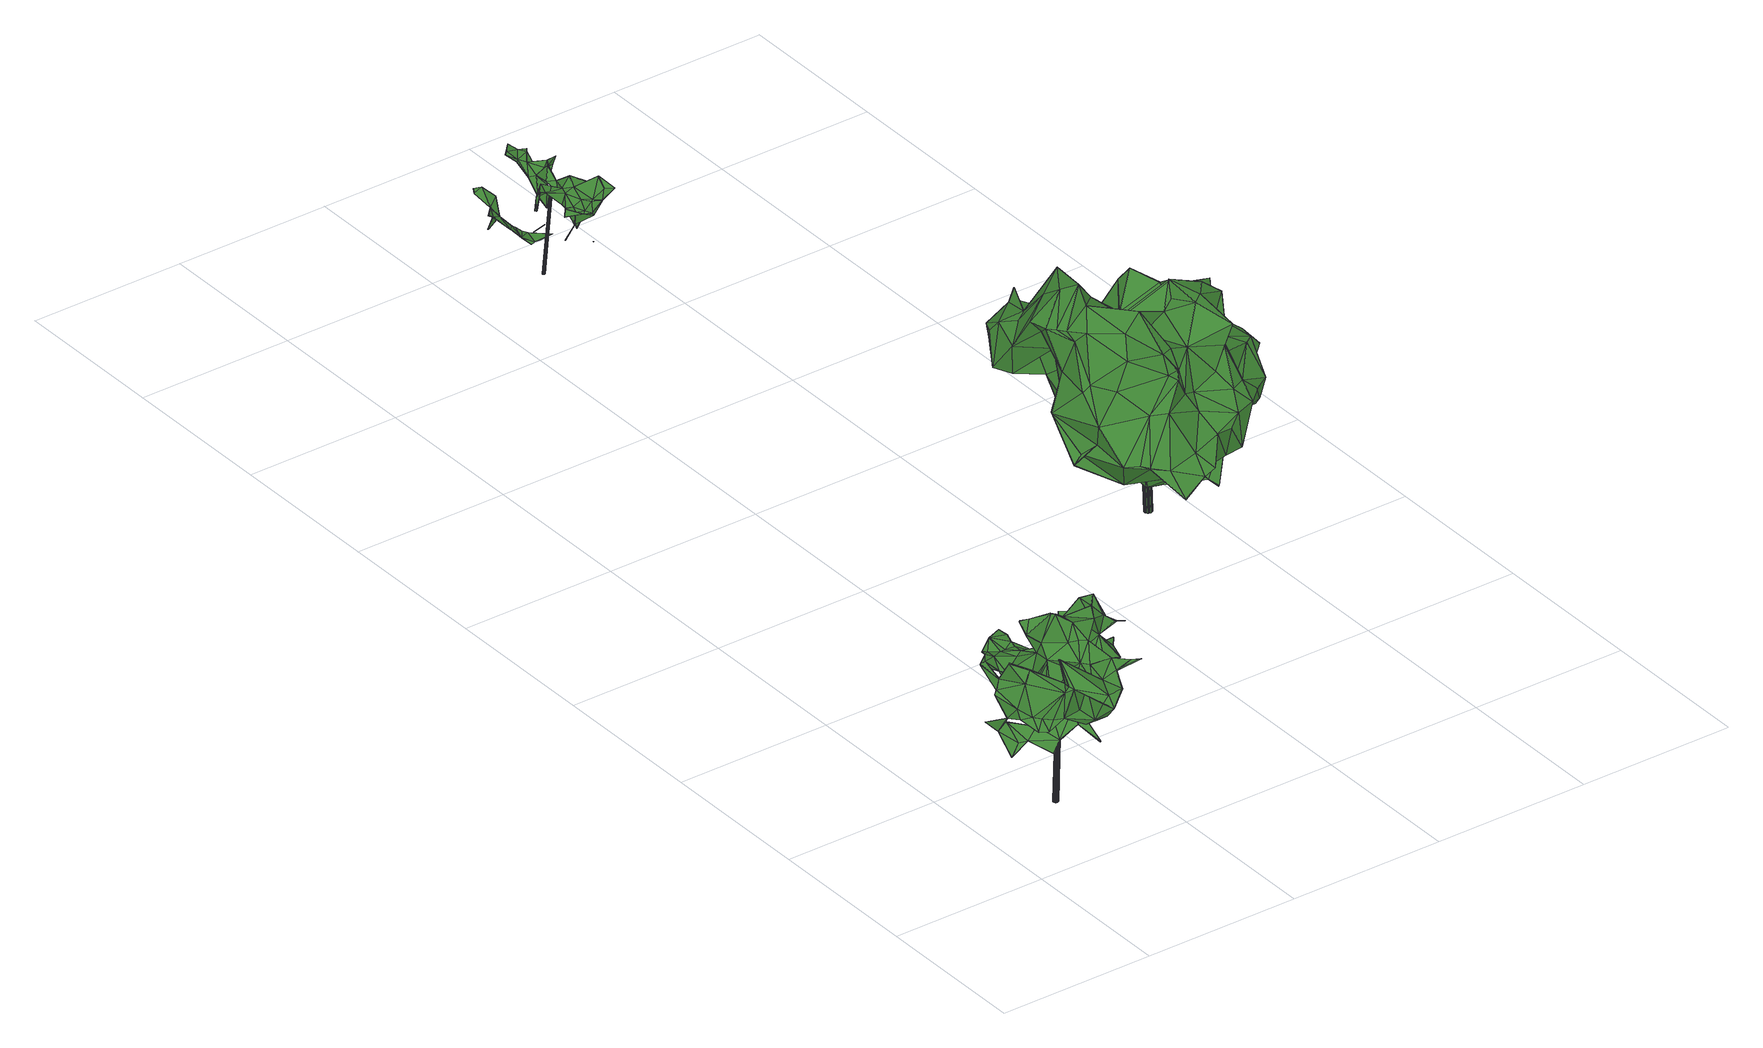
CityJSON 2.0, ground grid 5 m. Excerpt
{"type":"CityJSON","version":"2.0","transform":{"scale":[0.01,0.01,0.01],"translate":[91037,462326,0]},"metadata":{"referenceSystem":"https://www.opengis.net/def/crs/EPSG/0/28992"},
"CityObjects":{
"tree1":{"type":"SolitaryVegetationObject","attributes":{"gtid":288,"crown_width_m":4.58,"crown_median_z":4.76,"trunk_H_m":4.36,"trunk_DBH_m":0.149,"trunk_radius_m":0.0746,"trunk_base_height_m":0.4,"original_gtid":"293"},"geometry":[{"type":"Solid","lod":"3","boundaries":[[[[0,1,2]],[[0,2,3]],[[4,5,6]],[[7,8,9]],[[10,11,12]],[[13,14,4]],[[15,16,17]],[[18,19,20]],[[21,22,23]],[[21,23,24]],[[25,26,24]],[[9,8,27]],[[28,29,30]],[[31,32,4]],[[33,34,35]],[[36,37,38]],[[39,40,41]],[[42,43,44]],[[45,46,21]],[[47,48,49]],[[50,51,52]],[[53,54,55]],[[56,49,57]],[[58,59,60]],[[61,62,63]],[[64,19,65]],[[66,67,68]],[[69,6,70]],[[71,72,33]],[[47,72,71]],[[73,74,2]],[[52,75,50]],[[63,76,61]],[[77,35,78]],[[20,79,80]],[[39,51,50]],[[81,82,83]],[[84,85,86]],[[87,88,36]],[[89,88,87]],[[90,91,92]],[[93,94,95]],[[96,76,63]],[[97,98,99]],[[1,73,2]],[[100,46,101]],[[20,62,79]],[[102,103,104]],[[0,105,106]],[[86,107,108]],[[109,110,111]],[[112,113,78]],[[113,114,78]],[[115,78,114]],[[56,116,117]],[[118,61,119]],[[120,80,121]],[[122,51,41]],[[81,123,124]],[[9,85,125]],[[85,9,126]],[[127,38,37]],[[26,21,24]],[[126,9,124]],[[42,23,43]],[[128,129,69]],[[112,130,113]],[[131,52,51]],[[132,98,55]],[[38,87,36]],[[86,108,93]],[[86,93,84]],[[66,133,7]],[[134,135,123]],[[36,128,37]],[[74,27,136]],[[38,137,87]],[[138,99,132]],[[55,98,97]],[[89,139,39]],[[89,39,50]],[[0,140,81]],[[102,141,142]],[[143,142,141]],[[144,145,146]],[[147,88,148]],[[149,150,151]],[[152,150,149]],[[55,54,153]],[[55,153,132]],[[27,141,136]],[[141,154,136]],[[9,125,7]],[[155,156,157]],[[158,159,160]],[[158,160,161]],[[75,162,158]],[[154,141,124]],[[58,163,56]],[[164,163,58]],[[165,166,167]],[[145,168,169]],[[48,159,170]],[[48,170,155]],[[66,68,133]],[[118,80,79]],[[24,171,25]],[[43,172,173]],[[43,173,58]],[[45,26,174]],[[175,71,176]],[[175,177,71]],[[25,174,26]],[[178,145,179]],[[148,158,161]],[[169,180,179]],[[12,11,15]],[[46,45,174]],[[165,181,182]],[[84,151,85]],[[125,85,151]],[[6,69,31]],[[183,1,106]],[[158,162,184]],[[125,185,7]],[[128,147,129]],[[36,147,128]],[[110,90,186]],[[31,4,6]],[[152,187,150]],[[118,188,61]],[[79,188,118]],[[50,88,89]],[[22,43,23]],[[36,88,147]],[[74,3,2]],[[84,189,190]],[[191,107,192]],[[191,193,107]],[[194,3,154]],[[0,3,194]],[[28,195,44]],[[0,194,196]],[[197,154,109]],[[43,58,60]],[[83,82,126]],[[198,199,17]],[[200,201,202]],[[116,56,163]],[[116,163,164]],[[203,204,202]],[[142,68,205]],[[142,205,102]],[[26,45,21]],[[137,206,139]],[[137,139,87]],[[89,87,139]],[[64,207,208]],[[82,140,192]],[[82,81,140]],[[209,202,201]],[[43,60,44]],[[175,210,177]],[[211,117,116]],[[60,210,28]],[[61,212,119]],[[103,213,187]],[[82,192,86]],[[195,30,60]],[[28,30,195]],[[60,28,44]],[[102,104,75]],[[10,12,214]],[[122,131,51]],[[183,73,1]],[[17,215,198]],[[216,137,217]],[[216,217,53]],[[15,17,12]],[[82,85,126]],[[133,68,146]],[[218,219,220]],[[69,70,215]],[[129,147,221]],[[151,222,125]],[[199,198,223]],[[86,85,82]],[[42,44,195]],[[63,62,19]],[[208,63,19]],[[116,100,224]],[[48,57,49]],[[120,130,225]],[[226,111,135]],[[170,156,155]],[[154,124,109]],[[200,202,204]],[[195,157,42]],[[124,227,228]],[[77,119,225]],[[197,109,111]],[[71,30,229]],[[230,220,219]],[[231,218,220]],[[33,232,233]],[[148,161,32]],[[172,164,173]],[[72,47,234]],[[235,236,237]],[[235,237,103]],[[52,131,139]],[[79,62,188]],[[17,199,12]],[[112,77,130]],[[69,138,128]],[[225,130,77]],[[236,238,92]],[[138,69,239]],[[138,239,15]],[[106,240,183]],[[214,233,10]],[[233,214,34]],[[241,102,205]],[[19,62,20]],[[128,127,37]],[[128,242,127]],[[25,189,174]],[[71,243,244]],[[14,243,71]],[[97,245,91]],[[208,19,64]],[[100,164,246]],[[146,142,144]],[[146,68,142]],[[39,41,51]],[[56,117,247]],[[4,29,5]],[[33,35,71]],[[92,238,187]],[[181,92,187]],[[29,4,30]],[[234,18,225]],[[19,248,65]],[[18,248,19]],[[64,249,207]],[[250,93,191]],[[121,115,114]],[[24,251,171]],[[16,15,239]],[[16,239,69]],[[252,251,24]],[[209,159,184]],[[109,167,52]],[[130,120,114]],[[130,114,113]],[[52,167,166]],[[102,237,141]],[[253,141,237]],[[144,168,145]],[[47,159,48]],[[80,225,20]],[[18,20,225]],[[38,153,54]],[[245,76,91]],[[223,35,199]],[[121,254,115]],[[215,16,69]],[[199,35,34]],[[53,55,97]],[[138,11,99]],[[11,10,99]],[[202,255,203]],[[121,114,120]],[[120,225,80]],[[165,92,181]],[[119,234,225]],[[204,103,219]],[[119,77,118]],[[237,213,103]],[[58,173,164]],[[256,195,59]],[[148,32,147]],[[174,189,46]],[[144,142,143]],[[218,200,219]],[[204,219,200]],[[105,9,27]],[[233,232,10]],[[192,107,86]],[[10,232,245]],[[234,212,72]],[[71,159,47]],[[192,140,196]],[[108,107,95]],[[52,90,109]],[[206,90,139]],[[245,99,10]],[[97,99,245]],[[133,146,8]],[[133,8,7]],[[195,60,59]],[[200,231,201]],[[257,201,231]],[[200,218,231]],[[134,226,135]],[[128,258,242]],[[21,100,246]],[[21,46,100]],[[22,21,246]],[[105,240,106]],[[138,258,128]],[[30,177,210]],[[259,260,222]],[[261,222,151]],[[84,190,149]],[[84,149,151]],[[158,184,159]],[[147,32,262]],[[171,189,25]],[[257,209,201]],[[124,141,253]],[[61,188,62]],[[92,263,227]],[[92,227,253]],[[92,253,236]],[[170,159,209]],[[170,209,257]],[[162,75,104]],[[234,248,18]],[[15,11,138]],[[83,227,263]],[[71,229,14]],[[204,203,103]],[[123,196,134]],[[194,134,196]],[[237,181,213]],[[253,227,124]],[[194,226,134]],[[157,256,155]],[[157,195,256]],[[194,154,197]],[[194,197,226]],[[223,175,176]],[[223,264,175]],[[101,224,100]],[[33,72,232]],[[34,33,233]],[[265,78,115]],[[265,77,78]],[[94,93,117]],[[84,93,250]],[[211,94,117]],[[191,93,193]],[[196,140,0]],[[266,206,216]],[[117,93,247]],[[108,247,93]],[[38,127,153]],[[138,132,153]],[[267,66,103]],[[53,97,266]],[[91,266,97]],[[31,262,32]],[[129,262,31]],[[167,186,90]],[[110,109,90]],[[139,90,52]],[[241,67,66]],[[54,217,38]],[[137,38,217]],[[127,242,153]],[[170,230,152]],[[170,257,230]],[[230,187,152]],[[230,103,187]],[[151,150,261]],[[91,76,248]],[[96,248,76]],[[196,123,191]],[[237,236,253]],[[77,176,35]],[[71,35,176]],[[112,176,77]],[[7,260,259]],[[66,7,259]],[[185,260,7]],[[125,260,185]],[[222,260,125]],[[0,106,1]],[[206,137,216]],[[263,92,91]],[[124,186,109]],[[5,268,6]],[[96,269,248]],[[109,186,167]],[[158,148,270]],[[158,270,75]],[[240,105,74]],[[124,123,186]],[[266,216,53]],[[65,248,269]],[[88,270,148]],[[50,270,88]],[[75,270,50]],[[22,172,43]],[[211,250,191]],[[211,191,94]],[[171,190,189]],[[146,27,8]],[[259,235,66]],[[103,66,235]],[[222,235,259]],[[261,235,222]],[[261,236,235]],[[213,181,187]],[[236,261,238]],[[157,156,252]],[[27,179,141]],[[252,156,149]],[[161,13,32]],[[70,271,272]],[[264,272,271]],[[13,273,14]],[[118,77,265]],[[70,6,268]],[[207,249,208]],[[184,162,104]],[[263,248,191]],[[191,248,234]],[[63,249,96]],[[249,65,96]],[[208,249,63]],[[65,249,64]],[[175,264,210]],[[271,28,210]],[[271,210,264]],[[91,248,263]],[[273,243,14]],[[215,17,16]],[[265,115,254]],[[80,254,121]],[[118,254,80]],[[254,118,265]],[[135,111,110]],[[100,116,164]],[[69,129,31]],[[3,136,154]],[[30,71,177]],[[211,274,84]],[[169,179,145]],[[81,83,123]],[[273,13,161]],[[4,32,13]],[[70,272,215]],[[198,215,272]],[[223,198,272]],[[223,272,264]],[[206,266,90]],[[91,90,266]],[[223,78,35]],[[83,126,227]],[[182,181,237]],[[78,176,112]],[[223,176,78]],[[126,228,227]],[[74,136,3]],[[48,155,57]],[[57,58,56]],[[70,268,28]],[[119,212,234]],[[244,159,71]],[[129,221,262]],[[221,147,262]],[[145,178,146]],[[105,81,9]],[[105,27,74]],[[273,159,244]],[[139,131,40]],[[245,212,76]],[[61,76,212]],[[232,212,245]],[[232,72,212]],[[103,203,104]],[[102,241,103]],[[4,229,30]],[[267,103,241]],[[267,241,66]],[[84,250,211]],[[139,40,39]],[[101,189,84]],[[46,189,101]],[[52,166,75]],[[102,75,166]],[[144,180,168]],[[168,180,169]],[[73,240,74]],[[183,240,73]],[[269,96,65]],[[237,102,166]],[[182,237,166]],[[182,166,165]],[[244,243,273]],[[271,70,28]],[[157,275,42]],[[30,210,60]],[[252,275,157]],[[24,275,252]],[[42,275,23]],[[24,23,275]],[[124,9,81]],[[105,0,81]],[[273,160,159]],[[161,160,273]],[[167,90,92]],[[165,167,92]],[[246,164,172]],[[246,172,22]],[[153,258,138]],[[242,258,153]],[[54,53,217]],[[34,276,199]],[[214,276,34]],[[205,68,67]],[[241,205,67]],[[234,94,191]],[[146,178,27]],[[178,179,27]],[[103,230,219]],[[123,83,191]],[[263,191,83]],[[131,122,40]],[[191,192,196]],[[132,99,98]],[[41,40,122]],[[94,234,49]],[[94,49,247]],[[247,49,56]],[[47,49,234]],[[57,59,58]],[[155,256,59]],[[57,155,59]],[[84,224,101]],[[186,135,110]],[[29,28,268]],[[29,268,5]],[[123,135,186]],[[247,95,94]],[[104,203,255]],[[184,104,255]],[[209,184,255]],[[209,255,202]],[[141,179,143]],[[143,179,144]],[[144,179,180]],[[211,116,274]],[[149,170,152]],[[149,156,170]],[[224,274,116]],[[224,84,274]],[[238,150,187]],[[238,261,150]],[[247,108,95]],[[93,95,193]],[[193,95,107]],[[126,124,228]],[[14,229,4]],[[231,220,257]],[[257,220,230]],[[197,111,226]],[[12,276,214]],[[12,199,276]],[[149,251,252]],[[149,190,251]],[[171,251,190]],[[277,278,279]],[[277,279,280]],[[280,279,281]],[[280,281,282]],[[279,278,283]],[[279,283,281]],[[281,283,284]],[[281,284,282]],[[283,278,285]],[[283,285,284]],[[284,285,286]],[[284,286,282]],[[285,278,287]],[[285,287,286]],[[286,287,288]],[[286,288,282]],[[287,278,289]],[[287,289,288]],[[288,289,290]],[[288,290,282]],[[289,278,291]],[[289,291,290]],[[290,291,292]],[[290,292,282]],[[291,278,293]],[[291,293,292]],[[292,293,294]],[[292,294,282]],[[293,278,295]],[[293,295,294]],[[294,295,296]],[[294,296,282]],[[295,278,297]],[[295,297,296]],[[296,297,298]],[[296,298,282]],[[297,278,299]],[[297,299,298]],[[298,299,300]],[[298,300,282]],[[299,278,301]],[[299,301,300]],[[300,301,302]],[[300,302,282]],[[301,278,303]],[[301,303,302]],[[302,303,304]],[[302,304,282]],[[303,278,305]],[[303,305,304]],[[304,305,306]],[[304,306,282]],[[305,278,307]],[[305,307,306]],[[306,307,308]],[[306,308,282]],[[307,278,309]],[[307,309,308]],[[308,309,310]],[[308,310,282]],[[309,278,311]],[[309,311,310]],[[310,311,312]],[[310,312,282]],[[311,278,313]],[[311,313,312]],[[312,313,314]],[[312,314,282]],[[313,278,315]],[[313,315,314]],[[314,315,316]],[[314,316,282]],[[315,278,317]],[[315,317,316]],[[316,317,318]],[[316,318,282]],[[317,278,319]],[[317,319,318]],[[318,319,320]],[[318,320,282]],[[319,278,321]],[[319,321,320]],[[320,321,322]],[[320,322,282]],[[321,278,323]],[[321,323,322]],[[322,323,324]],[[322,324,282]],[[323,278,325]],[[323,325,324]],[[324,325,326]],[[324,326,282]],[[325,278,277]],[[325,277,326]],[[326,277,280]],[[326,280,282]]]]}]},
"tree2":{"type":"SolitaryVegetationObject","attributes":{"gtid":334,"crown_width_m":3.03,"crown_median_z":3.11,"trunk_H_m":2.68,"trunk_DBH_m":0.0674,"trunk_radius_m":0.0337,"trunk_base_height_m":0.43,"original_gtid":"340"},"geometry":[{"type":"Solid","lod":"3","boundaries":[[[[327,328,329]],[[330,331,332]],[[333,334,335]],[[336,337,338]],[[339,340,341]],[[342,343,344]],[[345,346,347]],[[348,349,350]],[[351,349,348]],[[352,353,354]],[[355,348,356]],[[357,348,355]],[[358,327,329]],[[359,360,333]],[[361,329,354]],[[362,357,355]],[[363,364,365]],[[366,367,368]],[[369,370,371]],[[372,373,374]],[[375,376,377]],[[378,379,380]],[[369,371,381]],[[382,369,381]],[[373,340,383]],[[384,385,386]],[[387,388,389]],[[354,390,391]],[[392,393,394]],[[395,396,397]],[[349,398,399]],[[400,396,395]],[[399,401,402]],[[357,403,404]],[[390,354,329]],[[345,405,337]],[[341,377,339]],[[332,406,407]],[[370,408,371]],[[341,409,377]],[[376,339,377]],[[410,411,412]],[[403,413,351]],[[403,351,404]],[[414,415,358]],[[407,370,369]],[[399,398,413]],[[416,417,418]],[[405,345,419]],[[413,398,351]],[[351,398,349]],[[420,421,401]],[[419,399,413]],[[388,422,389]],[[422,388,387]],[[422,387,389]],[[358,423,424]],[[415,423,358]],[[421,394,393]],[[357,362,403]],[[413,403,362]],[[425,426,427]],[[352,428,424]],[[358,361,414]],[[397,429,395]],[[376,383,340]],[[404,348,357]],[[430,373,372]],[[376,340,339]],[[424,391,431]],[[432,378,433]],[[378,434,433]],[[344,435,367]],[[367,435,368]],[[375,383,376]],[[354,436,361]],[[328,374,437]],[[328,426,390]],[[336,345,337]],[[409,373,430]],[[348,404,351]],[[406,438,407]],[[439,440,441]],[[400,442,396]],[[412,411,443]],[[401,399,444]],[[445,446,447]],[[447,446,448]],[[341,340,409]],[[373,409,340]],[[354,353,436]],[[363,365,356]],[[364,336,338]],[[377,409,430]],[[364,363,449]],[[450,451,452]],[[443,414,412]],[[427,437,375]],[[384,386,453]],[[454,455,456]],[[421,393,402]],[[419,337,405]],[[333,457,359]],[[458,459,460]],[[461,462,463]],[[368,435,344]],[[434,370,433]],[[334,464,465]],[[466,467,468]],[[412,414,469]],[[470,471,344]],[[377,430,375]],[[372,472,430]],[[473,416,396]],[[473,396,442]],[[474,455,392]],[[475,457,476]],[[359,457,475]],[[445,444,446]],[[432,477,378]],[[378,475,379]],[[445,478,448]],[[440,479,480]],[[440,480,441]],[[464,432,433]],[[464,433,465]],[[460,481,426]],[[383,374,373]],[[452,482,450]],[[345,347,483]],[[444,483,446]],[[418,363,484]],[[447,478,445]],[[344,343,470]],[[399,402,393]],[[485,462,461]],[[456,441,454]],[[392,455,486]],[[485,461,333]],[[330,332,487]],[[370,465,433]],[[452,451,488]],[[489,401,444]],[[411,415,414]],[[443,411,414]],[[449,490,416]],[[392,486,491]],[[381,487,382]],[[369,382,487]],[[407,369,487]],[[407,487,332]],[[330,487,408]],[[381,408,487]],[[332,331,406]],[[358,431,327]],[[424,431,358]],[[407,438,370]],[[448,446,445]],[[371,408,381]],[[330,479,331]],[[370,434,408]],[[458,472,459]],[[430,472,458]],[[475,476,379]],[[457,379,476]],[[485,335,456]],[[460,459,481]],[[458,425,430]],[[425,427,430]],[[375,430,427]],[[375,374,383]],[[424,423,352]],[[419,483,444]],[[345,483,419]],[[489,492,401]],[[416,490,396]],[[418,490,449]],[[493,494,410]],[[415,410,494]],[[415,411,410]],[[495,446,483]],[[415,494,423]],[[440,439,496]],[[497,392,394]],[[497,394,420]],[[464,360,477]],[[463,454,461]],[[434,479,408]],[[334,333,464]],[[360,464,333]],[[368,471,366]],[[461,479,434]],[[431,391,372]],[[472,390,426]],[[472,426,481]],[[458,426,425]],[[437,374,375]],[[439,335,496]],[[334,496,335]],[[360,359,477]],[[380,457,333]],[[470,343,366]],[[470,366,498]],[[445,446,495]],[[420,394,421]],[[490,397,396]],[[499,495,483]],[[455,484,486]],[[418,420,401]],[[384,453,449]],[[485,333,335]],[[449,453,364]],[[399,393,349]],[[344,471,368]],[[347,346,499]],[[362,337,413]],[[493,353,352]],[[424,428,391]],[[410,412,493]],[[493,352,494]],[[423,494,352]],[[361,358,329]],[[428,354,391]],[[352,354,428]],[[408,479,330]],[[441,456,439]],[[456,335,439]],[[466,468,392]],[[478,447,448]],[[395,417,473]],[[434,378,461]],[[380,461,378]],[[380,333,461]],[[366,344,367]],[[500,501,400]],[[500,502,501]],[[501,502,442]],[[418,449,363]],[[444,503,419]],[[399,419,503]],[[399,503,444]],[[429,417,395]],[[495,385,384]],[[386,345,504]],[[366,343,505]],[[420,418,455]],[[420,455,463]],[[499,346,385]],[[456,462,485]],[[498,471,470]],[[334,331,479]],[[464,477,432]],[[406,331,438]],[[441,480,454]],[[461,454,480]],[[454,463,455]],[[345,386,346]],[[334,440,496]],[[461,480,479]],[[334,479,440]],[[498,366,471]],[[414,361,436]],[[500,400,395]],[[416,473,417]],[[384,506,495]],[[490,429,397]],[[449,416,506]],[[416,418,506]],[[449,506,384]],[[418,429,490]],[[455,418,484]],[[418,417,429]],[[364,453,336]],[[336,504,345]],[[442,400,501]],[[392,467,466]],[[497,462,474]],[[456,474,462]],[[419,413,337]],[[380,379,457]],[[474,456,455]],[[497,420,462]],[[463,462,420]],[[401,421,402]],[[342,505,343]],[[338,337,362]],[[338,362,365]],[[349,393,350]],[[392,350,393]],[[442,502,473]],[[473,502,500]],[[500,395,473]],[[386,385,346]],[[385,495,499]],[[356,491,363]],[[484,363,491]],[[450,507,451]],[[488,507,452]],[[488,451,507]],[[452,507,482]],[[348,491,356]],[[350,491,348]],[[392,491,350]],[[482,507,450]],[[355,356,365]],[[355,365,362]],[[444,495,489]],[[465,370,438]],[[390,329,328]],[[431,372,374]],[[327,374,328]],[[493,412,469]],[[465,331,334]],[[438,331,465]],[[475,378,477]],[[475,477,359]],[[483,347,499]],[[418,492,506]],[[506,492,495]],[[495,492,489]],[[418,401,492]],[[444,445,495]],[[453,386,504]],[[453,504,336]],[[474,392,497]],[[468,467,392]],[[460,426,458]],[[437,427,426]],[[437,426,328]],[[391,390,472]],[[391,472,372]],[[459,472,481]],[[431,374,327]],[[414,353,469]],[[414,436,353]],[[493,469,353]],[[364,338,365]],[[344,505,342]],[[366,505,344]],[[491,486,484]],[[508,509,510]],[[508,510,511]],[[511,510,512]],[[511,512,513]],[[510,509,514]],[[510,514,512]],[[514,509,515]],[[514,515,512]],[[512,515,516]],[[512,516,513]],[[515,509,517]],[[515,517,516]],[[516,517,518]],[[516,518,513]],[[517,509,519]],[[517,519,518]],[[518,519,520]],[[518,520,513]],[[519,509,521]],[[519,521,520]],[[520,521,522]],[[520,522,513]],[[521,509,523]],[[521,523,522]],[[522,523,524]],[[522,524,513]],[[523,509,525]],[[523,525,524]],[[524,525,526]],[[524,526,513]],[[525,509,527]],[[525,527,526]],[[526,527,528]],[[526,528,513]],[[527,509,529]],[[527,529,528]],[[528,529,530]],[[528,530,513]],[[529,509,531]],[[529,531,530]],[[530,531,532]],[[530,532,513]],[[531,509,533]],[[531,533,532]],[[532,533,534]],[[532,534,513]],[[533,509,535]],[[533,535,534]],[[534,535,536]],[[534,536,513]],[[535,509,537]],[[535,537,536]],[[536,537,538]],[[536,538,513]],[[537,509,539]],[[537,539,538]],[[539,509,540]],[[539,540,538]],[[538,540,541]],[[538,541,513]],[[540,509,542]],[[540,542,541]],[[541,542,543]],[[541,543,513]],[[542,509,544]],[[542,544,543]],[[543,544,545]],[[543,545,513]],[[544,509,546]],[[544,546,545]],[[545,546,547]],[[545,547,513]],[[546,509,548]],[[546,548,547]],[[547,548,549]],[[547,549,513]],[[548,509,550]],[[548,550,549]],[[549,550,551]],[[549,551,513]],[[550,509,508]],[[550,508,551]],[[551,508,511]],[[551,511,513]]]]}]},
"tree3":{"type":"SolitaryVegetationObject","attributes":{"gtid":266,"crown_width_m":7.3,"crown_median_z":5.01,"trunk_H_m":4.51,"trunk_DBH_m":0.256,"trunk_radius_m":0.128,"trunk_base_height_m":0.5,"original_gtid":"271"},"geometry":[{"type":"Solid","lod":"3","boundaries":[[[[552,553,554]],[[555,556,557]],[[558,555,557]],[[559,560,561]],[[562,563,564]],[[565,566,567]],[[562,564,568]],[[569,570,571]],[[569,571,572]],[[573,574,575]],[[554,553,576]],[[577,578,579]],[[580,579,578]],[[581,582,583]],[[584,585,586]],[[587,588,589]],[[590,591,592]],[[593,594,595]],[[596,564,563]],[[597,570,569]],[[571,577,572]],[[598,582,599]],[[600,601,602]],[[603,604,575]],[[605,606,607]],[[567,608,609]],[[610,611,612]],[[606,567,566]],[[613,614,615]],[[616,617,618]],[[619,620,621]],[[622,623,624]],[[625,622,624]],[[626,627,628]],[[626,628,607]],[[629,630,631]],[[568,623,632]],[[564,623,568]],[[573,633,574]],[[634,635,615]],[[574,636,637]],[[552,554,638]],[[575,574,639]],[[615,614,640]],[[638,554,576]],[[641,561,560]],[[642,643,644]],[[645,608,646]],[[603,647,604]],[[648,649,587]],[[650,575,639]],[[651,652,653]],[[651,653,654]],[[652,655,653]],[[656,625,657]],[[658,659,660]],[[589,661,587]],[[648,587,661]],[[583,662,663]],[[575,604,573]],[[617,664,665]],[[617,665,666]],[[667,668,669]],[[634,615,640]],[[573,604,647]],[[560,670,602]],[[565,671,576]],[[567,671,565]],[[616,618,619]],[[553,565,576]],[[672,595,673]],[[632,625,656]],[[612,674,610]],[[675,676,601]],[[600,675,601]],[[612,677,674]],[[594,678,595]],[[679,678,680]],[[593,595,672]],[[681,636,682]],[[683,684,685]],[[686,687,688]],[[555,689,690]],[[599,691,598]],[[572,597,569]],[[692,693,694]],[[695,696,697]],[[695,697,698]],[[699,700,701]],[[702,703,704]],[[702,704,556]],[[567,606,705]],[[636,706,707]],[[708,589,709]],[[708,709,592]],[[710,561,711]],[[590,674,677]],[[707,706,693]],[[576,671,638]],[[594,593,712]],[[593,713,712]],[[714,645,646]],[[634,640,715]],[[716,717,718]],[[625,718,717]],[[559,670,560]],[[639,719,699]],[[710,720,660]],[[709,588,721]],[[661,678,712]],[[679,680,722]],[[723,693,706]],[[724,725,673]],[[699,650,639]],[[622,632,623]],[[650,603,575]],[[721,588,587]],[[671,567,609]],[[620,586,585]],[[726,727,728]],[[656,729,730]],[[597,579,580]],[[703,731,704]],[[568,665,562]],[[666,656,730]],[[629,631,732]],[[629,732,592]],[[720,584,716]],[[625,624,645]],[[733,691,734]],[[625,717,657]],[[735,689,579]],[[715,640,736]],[[715,736,647]],[[564,737,738]],[[596,737,564]],[[613,735,614]],[[674,607,610]],[[599,686,739]],[[559,740,670]],[[698,697,682]],[[680,678,661]],[[661,712,648]],[[675,616,741]],[[633,573,692]],[[605,607,628]],[[678,673,595]],[[590,677,591]],[[738,612,611]],[[608,654,646]],[[739,691,599]],[[720,585,584]],[[594,712,678]],[[707,693,692]],[[661,589,708]],[[742,645,714]],[[742,714,718]],[[672,675,743]],[[744,734,634]],[[556,704,731]],[[744,650,733]],[[701,643,642]],[[729,656,657]],[[723,574,633]],[[723,633,694]],[[566,611,610]],[[713,593,728]],[[555,690,556]],[[745,561,710]],[[688,746,686]],[[686,746,739]],[[690,746,688]],[[739,747,635]],[[713,748,649]],[[683,749,684]],[[718,625,742]],[[708,591,680]],[[619,750,751]],[[730,751,750]],[[618,750,619]],[[752,737,596]],[[563,752,596]],[[592,591,708]],[[752,683,612]],[[724,679,667]],[[592,662,629]],[[634,734,635]],[[661,708,680]],[[621,711,641]],[[699,753,650]],[[699,754,753]],[[754,733,753]],[[589,588,709]],[[719,700,699]],[[614,636,707]],[[647,692,573]],[[647,707,692]],[[583,582,598]],[[621,755,711]],[[620,711,755]],[[621,601,676]],[[556,688,702]],[[687,702,688]],[[724,673,679]],[[741,756,675]],[[672,743,593]],[[619,621,741]],[[619,741,616]],[[619,751,620]],[[729,751,730]],[[726,728,743]],[[593,743,728]],[[713,757,748]],[[656,758,632]],[[650,753,733]],[[738,611,566]],[[738,566,565]],[[580,578,570]],[[722,759,760]],[[728,757,713]],[[760,761,667]],[[644,643,705]],[[610,607,566]],[[606,566,607]],[[699,701,631]],[[733,762,691]],[[723,694,693]],[[583,598,763]],[[556,690,688]],[[671,623,638]],[[631,762,699]],[[612,760,759]],[[612,759,677]],[[563,562,752]],[[764,752,562]],[[765,746,689]],[[690,689,746]],[[691,630,598]],[[739,635,691]],[[608,567,705]],[[608,705,643]],[[691,762,630]],[[682,735,766]],[[762,631,630]],[[613,747,765]],[[739,765,747]],[[641,767,621]],[[614,682,636]],[[696,766,681]],[[634,715,744]],[[715,603,744]],[[715,647,603]],[[744,603,650]],[[582,768,687]],[[740,769,670]],[[687,768,702]],[[770,709,771]],[[561,772,559]],[[745,772,561]],[[614,707,640]],[[773,738,565]],[[773,565,553]],[[773,564,738]],[[773,553,564]],[[752,612,737]],[[741,621,676]],[[574,723,636]],[[723,706,636]],[[761,684,667]],[[570,578,571]],[[620,585,711]],[[675,672,774]],[[775,774,672]],[[667,776,668]],[[679,673,678]],[[686,582,687]],[[599,582,686]],[[748,771,721]],[[627,732,631]],[[710,711,585]],[[592,709,581]],[[581,709,770]],[[703,768,748]],[[702,768,703]],[[709,721,771]],[[770,768,581]],[[582,581,768]],[[584,586,657]],[[657,586,729]],[[620,751,586]],[[729,586,751]],[[775,617,616]],[[658,597,659]],[[579,597,735]],[[657,716,584]],[[622,625,632]],[[579,689,555]],[[746,765,739]],[[644,628,642]],[[644,605,628]],[[712,713,649]],[[712,649,648]],[[721,587,649]],[[721,649,748]],[[705,606,605]],[[644,705,605]],[[645,609,608]],[[735,613,689]],[[741,676,756]],[[727,757,728]],[[771,748,768]],[[771,768,770]],[[614,735,682]],[[777,683,764]],[[683,777,749]],[[568,758,665]],[[738,778,612]],[[737,612,778]],[[737,778,738]],[[779,685,761]],[[760,685,779]],[[660,780,658]],[[624,609,645]],[[607,781,626]],[[590,626,781]],[[756,676,675]],[[701,627,631]],[[615,635,747]],[[570,597,580]],[[615,747,613]],[[642,627,701]],[[663,592,581]],[[581,583,663]],[[591,759,722]],[[677,759,591]],[[720,710,585]],[[642,628,627]],[[775,672,673]],[[663,662,592]],[[775,616,774]],[[577,772,572]],[[577,579,772]],[[659,572,745]],[[772,745,572]],[[659,597,572]],[[630,629,763]],[[630,763,598]],[[769,727,670]],[[767,602,601]],[[767,601,621]],[[579,769,772]],[[555,769,579]],[[559,769,740]],[[559,772,769]],[[645,742,625]],[[602,767,560]],[[641,560,767]],[[675,774,616]],[[592,626,590]],[[592,782,626]],[[667,679,760]],[[760,679,722]],[[633,692,694]],[[647,736,707]],[[640,707,736]],[[635,734,691]],[[733,734,744]],[[652,651,681]],[[637,681,651]],[[666,750,617]],[[618,617,750]],[[632,758,568]],[[730,750,666]],[[652,780,655]],[[684,668,776]],[[684,749,668]],[[777,668,749]],[[667,669,724]],[[669,777,764]],[[562,669,764]],[[658,780,652]],[[765,689,613]],[[670,727,602]],[[652,681,658]],[[725,783,673]],[[673,783,775]],[[727,600,602]],[[754,762,733]],[[561,641,711]],[[701,700,643]],[[608,643,700]],[[597,658,766]],[[597,766,735]],[[699,762,754]],[[752,764,683]],[[683,685,760]],[[761,685,684]],[[682,697,681]],[[636,681,637]],[[696,681,697]],[[726,743,600]],[[726,600,727]],[[743,675,600]],[[623,609,624]],[[671,609,623]],[[612,683,760]],[[714,655,780]],[[637,719,574]],[[639,574,719]],[[637,654,719]],[[720,716,660]],[[710,660,745]],[[657,717,716]],[[745,660,659]],[[669,668,777]],[[571,578,577]],[[695,766,696]],[[698,766,695]],[[654,637,651]],[[719,654,700]],[[608,700,654]],[[727,557,784]],[[731,784,557]],[[556,731,557]],[[775,783,617]],[[620,755,621]],[[665,664,783]],[[748,757,703]],[[727,784,757]],[[731,757,784]],[[703,757,731]],[[763,662,583]],[[667,684,776]],[[782,732,626]],[[592,732,782]],[[763,629,662]],[[627,626,732]],[[666,665,758]],[[562,725,669]],[[669,725,724]],[[769,555,558]],[[665,783,562]],[[725,562,783]],[[617,783,664]],[[769,558,727]],[[666,758,656]],[[558,557,727]],[[760,779,761]],[[654,653,646]],[[591,722,680]],[[553,785,564]],[[552,785,553]],[[564,785,623]],[[623,785,638]],[[638,785,552]],[[660,716,780]],[[766,698,682]],[[658,681,766]],[[714,780,718]],[[718,780,716]],[[674,590,781]],[[674,781,607]],[[646,653,714]],[[655,714,653]],[[786,787,788]],[[786,788,789]],[[789,788,790]],[[789,790,791]],[[788,787,792]],[[788,792,790]],[[790,792,793]],[[790,793,791]],[[792,787,794]],[[792,794,793]],[[793,794,795]],[[793,795,791]],[[794,787,796]],[[794,796,795]],[[795,796,797]],[[795,797,791]],[[796,787,798]],[[796,798,797]],[[797,798,799]],[[797,799,791]],[[798,787,800]],[[798,800,799]],[[799,800,801]],[[799,801,791]],[[800,787,802]],[[800,802,801]],[[801,802,803]],[[801,803,791]],[[802,787,804]],[[802,804,803]],[[803,804,805]],[[803,805,791]],[[804,787,806]],[[804,806,805]],[[805,806,807]],[[805,807,791]],[[806,787,808]],[[806,808,807]],[[807,808,809]],[[807,809,791]],[[808,787,810]],[[808,810,809]],[[809,810,811]],[[809,811,791]],[[810,787,812]],[[810,812,811]],[[811,812,813]],[[811,813,791]],[[812,787,814]],[[812,814,813]],[[813,814,815]],[[813,815,791]],[[814,787,816]],[[814,816,815]],[[815,816,817]],[[815,817,791]],[[816,787,818]],[[816,818,817]],[[817,818,819]],[[817,819,791]],[[818,787,820]],[[818,820,819]],[[819,820,821]],[[819,821,791]],[[820,787,822]],[[820,822,821]],[[821,822,823]],[[821,823,791]],[[822,787,824]],[[822,824,823]],[[823,824,825]],[[823,825,791]],[[824,787,826]],[[824,826,825]],[[825,826,827]],[[825,827,791]],[[826,787,828]],[[826,828,827]],[[827,828,829]],[[827,829,791]],[[828,787,830]],[[828,830,829]],[[829,830,831]],[[829,831,791]],[[830,787,832]],[[830,832,831]],[[831,832,833]],[[831,833,791]],[[832,787,834]],[[832,834,833]],[[833,834,835]],[[833,835,791]],[[834,787,786]],[[834,786,835]],[[835,786,789]],[[835,789,791]]]]}]}
},
"vertices":[
[454,321,404],[517,368,436],[506,345,440],[483,280,443],[143,244,549],[96,277,571],[141,243,548],[414,430,546],[412,365,562],[410,360,483],[146,138,435],[112,113,422],[93,134,417],[188,183,485],[124,236,513],[112,112,423],[122,159,438],[91,134,418],[233,263,357],[271,192,348],[213,198,315],[200,509,498],[162,493,475],[163,493,477],[199,509,500],[258,505,489],[250,534,494],[438,322,515],[87,314,505],[98,278,570],[89,314,505],[196,153,529],[198,154,529],[160,238,438],[117,221,438],[86,270,399],[275,55,510],[246,41,502],[264,16,489],[410,133,539],[430,114,542],[431,115,543],[136,442,502],[135,442,500],[92,407,504],[251,535,493],[258,505,487],[194,263,433],[213,342,423],[213,342,421],[369,169,541],[411,134,538],[370,170,540],[277,100,411],[271,58,442],[276,99,410],[185,381,384],[161,378,463],[146,391,468],[146,389,469],[92,406,502],[212,198,317],[213,197,316],[271,191,349],[301,131,311],[296,206,362],[427,397,601],[444,358,625],[446,358,626],[171,118,525],[122,237,513],[137,254,446],[194,261,431],[533,379,441],[505,344,442],[338,236,575],[270,223,370],[112,313,357],[79,306,340],[177,177,295],[148,258,307],[427,323,393],[375,353,386],[343,327,393],[302,431,455],[343,407,473],[324,399,370],[328,64,509],[307,126,513],[355,127,527],[327,212,511],[252,196,461],[292,258,489],[295,400,361],[240,332,400],[295,399,360],[296,205,364],[235,153,445],[227,126,444],[169,121,441],[220,462,475],[251,478,481],[402,293,595],[337,351,596],[324,289,613],[462,372,459],[491,375,445],[323,398,369],[295,400,359],[373,214,442],[372,213,441],[399,212,398],[69,352,351],[71,352,349],[80,307,339],[91,259,274],[221,411,477],[215,378,384],[146,257,308],[181,264,339],[125,276,299],[92,260,273],[432,115,541],[370,281,374],[401,298,474],[385,435,524],[352,373,472],[245,42,500],[195,108,533],[184,117,541],[111,313,355],[410,133,537],[223,91,416],[428,396,599],[392,274,370],[398,212,397],[482,282,444],[329,64,507],[169,120,442],[355,127,525],[427,323,391],[438,320,515],[457,323,570],[487,313,544],[495,312,543],[495,314,543],[467,327,561],[196,178,596],[287,149,502],[243,421,485],[319,375,450],[341,406,475],[246,349,513],[238,68,438],[425,279,462],[162,377,465],[221,411,479],[155,427,495],[309,233,514],[236,288,524],[290,258,489],[251,197,462],[320,255,573],[162,379,463],[201,457,478],[311,234,514],[338,237,573],[328,213,512],[520,308,537],[519,309,536],[244,349,513],[251,478,483],[169,476,478],[155,427,493],[259,505,488],[68,305,463],[85,271,399],[76,308,474],[487,315,544],[495,313,542],[519,307,536],[303,278,560],[322,255,571],[532,381,441],[301,278,562],[395,451,541],[371,215,440],[267,328,515],[176,177,297],[252,478,482],[249,456,479],[341,327,392],[374,352,385],[323,397,371],[393,275,371],[107,403,509],[388,299,353],[399,214,397],[77,198,432],[79,198,431],[230,365,622],[208,347,586],[273,323,643],[281,311,646],[273,325,645],[426,336,605],[308,126,511],[301,129,312],[300,130,312],[249,335,550],[74,309,475],[280,343,455],[231,262,358],[308,316,585],[122,159,436],[102,177,442],[296,68,489],[298,66,488],[214,388,610],[232,365,620],[215,387,608],[194,178,597],[385,434,526],[84,270,399],[248,456,477],[182,264,337],[400,213,396],[326,332,471],[355,332,491],[123,238,513],[250,337,549],[213,387,608],[200,219,448],[140,200,445],[241,299,366],[410,365,562],[354,332,493],[388,324,567],[326,333,473],[146,138,437],[491,374,446],[424,338,606],[247,120,518],[160,239,440],[205,258,440],[226,199,445],[195,470,477],[214,377,382],[271,224,370],[302,130,313],[318,375,448],[220,462,477],[201,457,480],[375,310,496],[93,258,274],[281,311,644],[146,390,470],[207,349,586],[227,125,446],[412,430,547],[394,449,542],[351,373,474],[195,178,595],[289,285,450],[66,305,464],[124,274,301],[287,150,500],[416,351,587],[96,277,569],[296,207,363],[326,213,513],[75,307,476],[96,239,440],[200,219,450],[242,421,483],[170,476,480],[102,177,440],[282,302,40],[275,302,40],[282,304,40],[277,278,476],[276,280,476],[269,278,476],[281,306,40],[276,282,476],[280,308,40],[274,283,476],[278,309,40],[273,284,476],[277,309,40],[271,285,476],[275,309,40],[269,285,476],[273,309,40],[267,285,476],[271,308,40],[265,284,476],[269,307,40],[264,283,476],[268,305,40],[263,281,476],[268,304,40],[262,279,476],[268,302,40],[262,277,475],[268,300,40],[262,275,475],[269,298,40],[263,273,475],[270,296,40],[264,272,475],[272,295,40],[266,271,475],[274,295,40],[268,270,475],[276,295,40],[270,270,475],[277,295,40],[272,271,475],[279,296,40],[273,271,475],[281,297,40],[275,273,475],[282,299,40],[276,274,475],[282,300,40],[277,276,476],
[690,3390,202],[688,3390,202],[689,3389,202],[827,3501,349],[828,3501,348],[837,3515,349],[831,3411,285],[833,3459,306],[853,3414,341],[792,3181,328],[807,3169,322],[834,3208,331],[641,3499,299],[659,3484,304],[642,3499,299],[823,3320,240],[825,3320,240],[844,3306,221],[783,3177,324],[731,3195,325],[731,3194,324],[895,3259,365],[869,3243,338],[882,3282,340],[887,3221,344],[749,3419,158],[744,3368,143],[721,3381,167],[887,3221,346],[894,3259,366],[908,3202,350],[721,3381,168],[850,3422,258],[851,3423,258],[721,3380,167],[856,3188,337],[820,3274,350],[809,3223,338],[838,3208,335],[866,3287,240],[817,3256,226],[818,3255,225],[781,3527,377],[783,3488,338],[753,3501,366],[688,3441,219],[695,3470,269],[688,3440,220],[660,3446,257],[658,3483,305],[640,3494,286],[791,3402,266],[815,3392,224],[791,3400,266],[760,3502,374],[781,3526,378],[695,3468,270],[758,3227,328],[746,3213,335],[746,3213,336],[874,3252,162],[873,3252,161],[873,3253,162],[689,3390,201],[725,3433,177],[866,3324,334],[881,3282,339],[833,3308,363],[706,3295,348],[713,3285,366],[713,3286,368],[838,3208,333],[835,3232,300],[681,3257,332],[812,3248,319],[868,3243,338],[908,3201,349],[908,3202,348],[807,3168,321],[837,3515,347],[806,3516,356],[784,3484,347],[641,3495,286],[795,3393,127],[813,3362,155],[795,3393,126],[856,3188,335],[756,3367,148],[760,3407,156],[734,3288,356],[744,3324,362],[796,3295,344],[815,3174,309],[807,3333,312],[820,3274,348],[873,3251,162],[749,3419,160],[735,3428,172],[626,3408,261],[656,3427,235],[628,3408,261],[734,3428,172],[744,3324,363],[660,3446,256],[725,3432,178],[814,3433,280],[788,3442,309],[788,3442,310],[817,3256,224],[744,3367,143],[656,3427,236],[827,3501,347],[863,3414,364],[846,3430,350],[820,3395,376],[682,3257,331],[812,3361,155],[781,3215,271],[781,3215,270],[780,3215,270],[741,3205,239],[741,3206,240],[789,3270,342],[720,3323,216],[735,3293,248],[734,3293,249],[780,3221,326],[816,3388,364],[813,3344,338],[818,3388,364],[816,3392,225],[655,3427,236],[659,3452,182],[657,3452,182],[802,3423,320],[793,3362,334],[791,3362,335],[822,3440,284],[810,3473,319],[875,3368,309],[873,3368,309],[874,3368,310],[756,3368,148],[846,3307,221],[867,3287,239],[688,3440,219],[707,3295,347],[813,3345,337],[816,3393,224],[816,3391,224],[849,3423,258],[741,3206,238],[806,3473,336],[828,3418,338],[658,3451,182],[719,3323,216],[773,3201,319],[833,3308,365],[828,3417,338],[833,3309,364],[806,3515,357],[735,3293,250],[780,3221,324],[734,3289,357],[881,3282,340],[775,3267,313],[760,3407,154],[760,3408,155],[758,3227,326],[847,3430,350],[807,3334,312],[868,3287,240],[731,3196,324],[686,3273,322],[680,3257,331],[687,3273,322],[807,3212,323],[773,3201,321],[824,3319,240],[775,3268,313],[735,3294,249],[778,3352,43],[775,3352,43],[778,3353,43],[794,3339,311],[794,3340,311],[791,3339,311],[778,3354,43],[777,3354,43],[794,3341,311],[777,3355,43],[793,3342,311],[776,3355,43],[792,3342,311],[775,3355,43],[791,3342,311],[774,3355,43],[790,3342,311],[773,3354,43],[789,3341,311],[772,3354,43],[788,3341,311],[772,3353,43],[788,3340,311],[772,3352,43],[788,3339,311],[772,3351,43],[788,3338,311],[772,3350,43],[788,3337,311],[773,3350,43],[789,3336,311],[773,3349,43],[774,3349,43],[790,3336,311],[775,3349,43],[791,3335,311],[776,3349,43],[792,3335,311],[777,3349,43],[793,3336,311],[778,3350,43],[794,3337,311],[778,3351,43],[794,3338,311],
[1577,1494,174],[1535,1470,177],[1576,1497,174],[1297,1289,763],[1285,1162,690],[1331,1189,680],[1303,1280,694],[1458,1369,769],[1503,1283,746],[1563,1356,727],[1588,1273,288],[1521,1218,146],[1529,1305,196],[1456,1476,197],[1317,1413,215],[1334,1485,283],[1603,1301,293],[1524,1444,630],[1412,1372,583],[1489,1342,642],[1509,1479,683],[1085,1714,591],[1158,1676,529],[1072,1685,566],[1491,1500,198],[1447,1343,721],[1414,1332,699],[1325,1407,681],[1359,1439,600],[1091,1083,432],[1067,1168,530],[1084,1197,453],[1632,1514,619],[1676,1472,638],[1649,1426,554],[1263,936,414],[1216,964,342],[1218,965,339],[1255,1210,345],[1300,1140,293],[1157,1170,308],[1470,1060,481],[1438,1049,448],[1489,1070,358],[1520,1219,143],[1387,1501,621],[1021,1325,514],[1068,1244,604],[1507,1174,633],[1510,1177,633],[1533,1173,692],[1010,1583,539],[1065,1670,596],[1331,1338,316],[1309,1458,278],[1312,1322,314],[1327,1538,418],[1420,1467,394],[1310,1368,205],[1359,1333,194],[1358,1267,184],[1212,1455,799],[1252,1610,763],[1175,1494,777],[1652,1179,469],[1666,1226,374],[1676,1227,436],[1678,1284,541],[1648,1424,555],[1595,1285,574],[1557,1382,443],[1526,1417,313],[1485,1498,446],[1592,1532,417],[1244,1264,384],[1185,1356,442],[1309,1314,338],[1030,1231,387],[1041,1354,498],[1130,1422,423],[1604,1393,334],[1175,1731,616],[1048,1460,736],[1058,1402,738],[1257,1626,613],[1309,1626,528],[1557,1535,250],[1143,1659,523],[1158,1546,742],[1610,1327,693],[1235,1377,457],[1320,1465,467],[1362,1337,438],[1453,1542,414],[1408,1562,438],[1077,1645,631],[1295,934,430],[1291,1018,438],[1059,1557,514],[1364,1612,527],[1407,1630,547],[1385,1587,486],[1303,1597,464],[1434,1616,529],[1677,1460,414],[1626,1444,541],[1452,1596,657],[1467,1562,704],[1547,1528,624],[1325,1019,376],[1030,1230,389],[1056,1233,413],[1656,1230,357],[1638,1265,328],[1745,1361,392],[1422,1248,389],[1479,1374,371],[1522,1288,360],[1467,1255,745],[1471,1520,256],[1549,1100,470],[1517,1131,338],[1288,1245,212],[1549,1148,516],[1507,1187,599],[1290,1243,213],[1458,1103,325],[1423,1139,314],[1318,1117,303],[1366,1616,538],[1266,1533,647],[1435,1282,223],[1333,1336,315],[1397,1294,209],[1100,1252,614],[1177,1231,574],[1240,1269,631],[1213,1423,746],[1255,1298,700],[1090,1369,602],[1174,1730,618],[1208,1750,643],[1208,1753,642],[1289,1468,521],[1363,1609,529],[1309,1622,529],[1275,1482,616],[1166,1544,478],[1207,1551,475],[1177,1431,442],[1273,1119,648],[1277,1079,650],[1285,1094,673],[1412,1436,350],[1200,1718,620],[1154,1634,644],[1214,1093,408],[1158,1050,418],[1606,1469,652],[1590,1349,687],[1387,1045,452],[1358,1095,512],[1458,1603,518],[1035,1525,630],[1600,1568,577],[1579,1555,536],[1567,1612,528],[1216,1585,490],[1631,1515,622],[1199,1014,416],[1347,1148,290],[1200,1720,618],[1496,1236,400],[1560,1255,368],[1477,1177,555],[1399,1204,651],[1381,1149,538],[1710,1407,488],[1777,1376,436],[1288,1093,672],[1144,1308,452],[1120,1448,628],[1083,1456,694],[1286,1500,709],[1116,1607,641],[1494,1233,168],[1388,1329,203],[1109,1335,710],[1446,1341,723],[1642,1255,550],[1477,1583,515],[1499,1123,518],[1033,1524,629],[1511,1480,684],[1167,1359,705],[1085,1388,732],[1231,1061,568],[1401,1384,269],[1707,1299,459],[1723,1383,501],[1493,1231,169],[1146,1568,567],[1215,1455,548],[1535,1367,641],[1556,1192,501],[1333,1124,563],[1646,1351,345],[1339,1163,288],[1340,1165,290],[1312,1264,339],[1109,1394,498],[1054,1232,415],[1463,1273,221],[1113,1377,722],[1385,1503,619],[1526,1277,592],[1194,1102,554],[1413,1329,700],[1133,1064,431],[1158,1049,422],[1457,1370,766],[1504,1321,210],[1614,1166,455],[1613,1167,453],[1457,1392,387],[1493,1403,295],[1398,1295,207],[1332,1305,225],[1497,1588,574],[1309,1264,339],[1167,1207,427],[1638,1229,359],[1310,1145,600],[1536,1470,180],[1388,1352,51],[1375,1352,50],[1387,1355,51],[1370,1351,501],[1370,1355,501],[1357,1351,501],[1386,1358,50],[1368,1358,501],[1384,1361,50],[1366,1360,501],[1381,1363,50],[1364,1362,501],[1378,1364,50],[1361,1364,501],[1375,1365,50],[1357,1364,501],[1372,1364,50],[1354,1364,501],[1369,1363,50],[1351,1362,501],[1366,1361,50],[1348,1360,501],[1364,1358,50],[1346,1358,500],[1363,1355,50],[1345,1355,500],[1362,1352,50],[1344,1351,500],[1363,1349,50],[1345,1348,500],[1364,1346,50],[1346,1345,500],[1366,1343,50],[1348,1342,500],[1369,1341,50],[1351,1340,501],[1372,1340,50],[1354,1339,501],[1375,1339,50],[1357,1339,501],[1378,1340,50],[1361,1339,501],[1381,1341,50],[1364,1340,501],[1384,1343,50],[1366,1342,501],[1386,1346,50],[1368,1345,501],[1387,1349,51],[1370,1348,501]
]}
